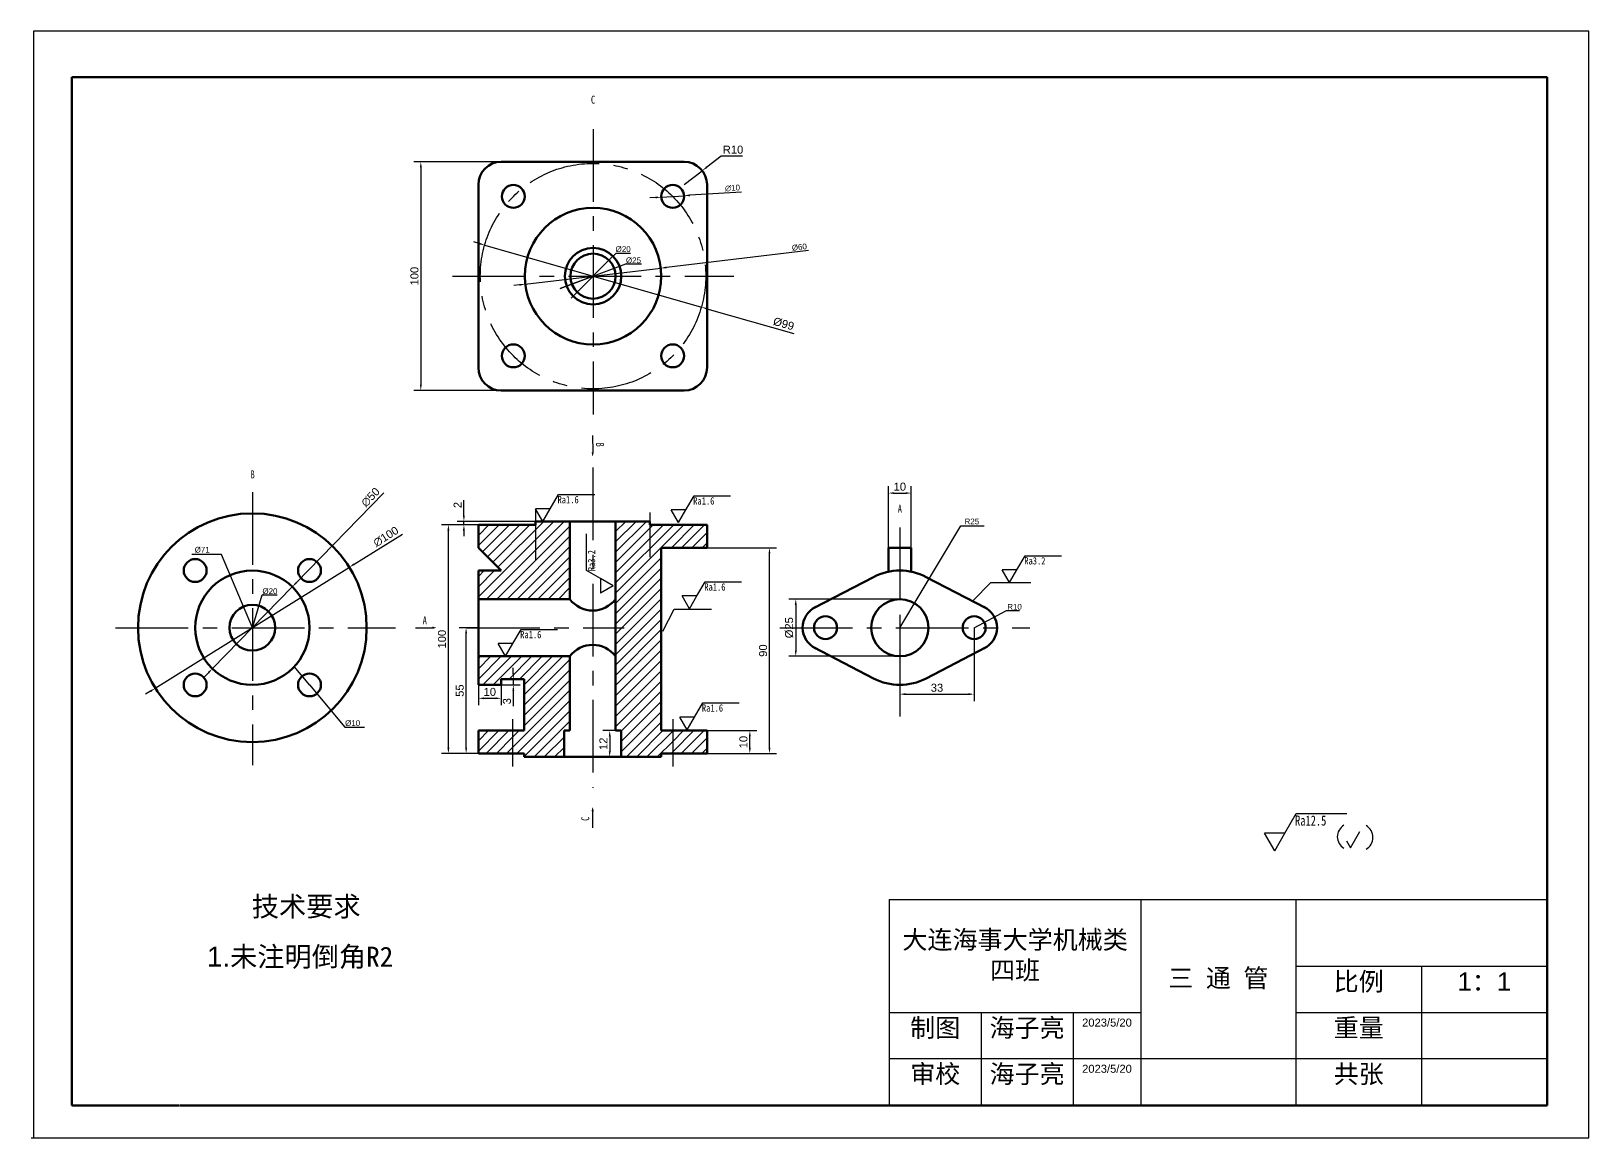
# Model space of a CAD drawing. Header units: millimetres. Extents: x 855 to 2457, y 1052 to 1536.
# Drawn here: x 855 to 1536, y 1052 to 1536 of the extents above; entities that cross this region are included whole.
import ezdxf
from ezdxf.enums import TextEntityAlignment as Align

# ---------------------------------------------------------------- set-up
doc = ezdxf.new("R2010")
doc.units = ezdxf.units.MM
doc.linetypes.add('CENTER', pattern=[50.8, 31.75, -6.35, 6.35, -6.35])
for name, color, linetype, lineweight in [('1', 7, 'Continuous', 30), ('中心线', 1, 'CENTER', 30), ('粗实线', 7, 'Continuous', 70), ('细实线', 3, 'Continuous', 30)]:
    doc.layers.add(name, color=color, linetype=linetype, lineweight=lineweight)
doc.styles.add('Annotative', font='arial.ttf')
doc.styles.get("Standard").update_dxf_attribs({"font": 'arial.ttf'})
doc.styles.add('长仿宋体', font='', dxfattribs={"height": 3.5})
doc.styles.get('长仿宋体').set_extended_font_data('HYSWLongFangSong')
doc.dimstyles.new('ISO-25', dxfattribs={"dimtxt": 2.5, "dimasz": 2.5, "dimexe": 1.25, "dimexo": 0.625, "dimtad": 1, "dimtxsty": 'Standard', "dimcen": 2.5, "dimadec": 0, "dimazin": 0, "dimtfac": 1, "dimtmove": 0, "dimatfit": 3, "dimfxl": 1, "dimarcsym": 0})
doc.dimstyles.new('小尺寸', dxfattribs={"dimtxt": 3.5, "dimasz": 2.5, "dimexe": 3, "dimexo": 0, "dimgap": 1, "dimtad": 2, "dimtih": 1, "dimtoh": 1, "dimdec": 0, "dimdsep": 46, "dimtxsty": 'Standard', "dimcen": 2.5, "dimadec": 0, "dimazin": 0, "dimtfac": 1, "dimtdec": 0, "dimtmove": 1, "dimatfit": 0, "dimfxl": 1, "dimarcsym": 0})
doc.dimstyles.new('线性', dxfattribs={"dimtxt": 3.5, "dimasz": 2.5, "dimexe": 3, "dimexo": 0, "dimgap": 1, "dimtad": 1, "dimdec": 0, "dimdsep": 46, "dimtxsty": 'Standard', "dimcen": 2.5, "dimadec": 0, "dimazin": 0, "dimtfac": 1, "dimtdec": 0, "dimtmove": 0, "dimatfit": 0, "dimfxl": 1, "dimarcsym": 0})
doc.dimstyles.new('线性直径', dxfattribs={"dimtxt": 3.5, "dimasz": 2.5, "dimexe": 3, "dimexo": 0, "dimgap": 1, "dimtad": 1, "dimdec": 0, "dimdsep": 46, "dimtxsty": 'Standard', "dimcen": 2.5, "dimadec": 0, "dimazin": 0, "dimtfac": 1, "dimtdec": 0, "dimtmove": 0, "dimatfit": 0, "dimfxl": 1, "dimarcsym": 0})
pattern_1 = [(45, (383.8038, 998.7552), (-2.245064, 2.245064), [])]

# ---------------------------------------------------------------- blocks, each defined once
blk = doc.blocks.new('*U2')
at = {"layer": '细实线'}
blk.add_line((-0.06, 9.15), (-0.01, 1.88), dxfattribs=at)
for points in [[(-2.92, 0, 0, 1, 0), (-2.92, 0, 1, 1, 0)], [(-0.01, 1.88, 1, 0, 0), (0, 0, 0, 0, 0)]]:
    blk.add_lwpolyline(points, format="xyseb", dxfattribs=at)
at = {"layer": '细实线', "style": '长仿宋体'}
blk.add_attdef('A', (1.48, 6.05), '', height=3.5, rotation=270.3588, dxfattribs=at)
blk = doc.blocks.new('*U3')
at = {"layer": '细实线'}
blk.add_line((0.06, -9.15), (0.01, -1.88), dxfattribs=at)
for points in [[(-2.92, 0, 0, 1, 0), (-2.92, 0, 1, 1, 0)], [(0.01, -1.88, 1, 0, 0), (0, 0, 0, 0, 0)]]:
    blk.add_lwpolyline(points, format="xyseb", dxfattribs=at)
at = {"layer": '细实线', "style": '长仿宋体'}
blk.add_attdef('A', (-1.48, -6.05), '', height=3.5, rotation=90.3588, dxfattribs=at)
blk = doc.blocks.new('*U39')
at = {"layer": '粗实线'}
blk.add_circle((0, 0), 5, dxfattribs=at)
blk = doc.blocks.new('*U41')
at = {"layer": '粗实线', "color": 0, "linetype": 'ByBlock', "lineweight": -2, "transparency": 16777216}
for p, rotation in [((681.89, 134.05), 89.99999999999999), ((681.89, 64.34), 180), ((751.59, 64.34), 270)]:
    blk.add_blockref('*U39', p, dxfattribs=dict(at, rotation=rotation))
blk.add_blockref('*U39', (751.59, 134.05), dxfattribs=at)
blk = doc.blocks.new('*U42')
at = {"layer": '粗实线'}
blk.add_circle((0, 0), 5, dxfattribs=at)
blk = doc.blocks.new('*U43')
at = {"layer": '粗实线', "color": 0, "linetype": 'ByBlock', "lineweight": -2, "transparency": 16777216}
for p, rotation in [((691.59, 460.68), 270.0000000000001), ((741.59, 460.68), 180), ((741.59, 410.68), 90.00000000000006)]:
    blk.add_blockref('*U42', p, dxfattribs=dict(at, rotation=rotation))
blk.add_blockref('*U42', (691.59, 410.68), dxfattribs=at)
blk = doc.blocks.new('*T44')
at = {"layer": '粗实线', "color": 0, "linetype": 'ByBlock', "lineweight": -2, "transparency": 16777216}
for p, q in [((0, 0), (287.69, 0)), ((0, 0), (0, -90.08)), ((110.02, 0), (110.02, -90.08)), ((177.82, 0), (177.82, -90.08)), ((287.69, 0), (287.69, -90.08)), ((177.82, -29.16), (287.69, -29.16)), ((232.75, -29.16), (232.75, -90.08)), ((0, -49.35), (110.02, -49.35)), ((40.19, -49.35), (40.19, -90.08)), ((80.38, -49.35), (80.38, -90.08)), ((177.82, -49.35), (287.69, -49.35)), ((0, -69.54), (287.69, -69.54)), ((0, -90.08), (287.69, -90.08))]:
    blk.add_line(p, q, dxfattribs=at)
at = {"layer": '粗实线', "color": 0, "transparency": 16777216, "insert": (55.01, -24.67), "char_height": 8.0309, "width": 104.6636, "attachment_point": 5, "style": 'Annotative'}
blk.add_mtext('{\\fSimSun|b0|i0|c134|p2;大连海事大学机械类四班}', dxfattribs=at)
at = {"layer": '粗实线', "color": 0, "transparency": 16777216}
for s, insert, char_height, width, attachment_point in [('{\\fSimSun|b0|i0|c134|p2;三 通 管}', (143.92, -34.77), 8.0309, 62.4505, 5), ('比例', (205.29, -31.83), 8.031, 49.5779, 2), ('1：1', (260.22, -31.83), 8.031, 49.5779, 2), ('制图', (20.09, -52.03), 8.031, 34.8354, 2), ('{\\fSimSun|b0|i0|c134|p2;海子亮}', (60.28, -52.03), 8.0309, 34.8354, 2), ('2023/5/20', (95.2, -52.03), 3.5, 24.2851, 2), ('重量', (205.29, -52.03), 8.031, 49.5779, 2), ('{\\fSimSun|b0|i0|c134|p2;审校}', (20.09, -72.22), 8.0309, 34.8354, 2), ('{\\fSimSun|b0|i0|c134|p2;海子亮}', (60.28, -72.22), 8.0309, 34.8354, 2), ('2023/5/20', (95.2, -72.22), 3.5, 24.2851, 2), ('共张', (205.29, -72.22), 8.031, 49.5779, 2)]:
    blk.add_mtext(s, dxfattribs=dict(at, insert=insert, char_height=char_height, width=width, attachment_point=attachment_point))
blk = doc.blocks.new('*D45')
at = {"layer": 'Defpoints', "color": 0, "transparency": 16777216}
for p in [(1130.41, 1462.99), (1140.39, 1463.63)]:
    blk.add_point(p, dxfattribs=at)
at = {"layer": '细实线', "color": 0, "lineweight": -2, "transparency": 16777216}
for p, q in [((1165.43, 1465.24), (1142.88, 1463.79)), ((1127.91, 1462.83), (1125.42, 1462.67)), ((1130.41, 1462.99), (1140.39, 1463.63))]:
    blk.add_line(p, q, dxfattribs=at)
at = {"layer": '细实线', "color": 0, "transparency": 16777216}
for points in [[(1127.89, 1463.24), (1127.94, 1462.41), (1130.41, 1462.99)], [(1142.86, 1464.21), (1142.91, 1463.37), (1140.39, 1463.63)]]:
    blk.add_solid(points, dxfattribs=at)
at = {"layer": '细实线', "color": 0, "transparency": 16777216, "insert": (1161.54, 1466.96), "char_height": 2.5, "attachment_point": 5, "rotation": 3.67693}
blk.add_mtext('∅10', dxfattribs=at)
blk = doc.blocks.new('*D46')
at = {"layer": 'Defpoints', "color": 0, "transparency": 16777216}
for p in [(1130.19, 1431.97), (1070.9, 1424.95)]:
    blk.add_point(p, dxfattribs=at)
at = {"layer": '细实线', "color": 0, "lineweight": -2, "transparency": 16777216}
for p, q in [((1194.76, 1439.61), (1132.67, 1432.26)), ((1070.9, 1424.95), (1130.19, 1431.97)), ((1068.42, 1424.65), (1065.93, 1424.36))]:
    blk.add_line(p, q, dxfattribs=at)
at = {"layer": '细实线', "color": 0, "transparency": 16777216}
for points in [[(1132.63, 1432.67), (1132.72, 1431.85), (1130.19, 1431.97)], [(1068.37, 1425.07), (1068.47, 1424.24), (1070.9, 1424.95)]]:
    blk.add_solid(points, dxfattribs=at)
at = {"layer": '细实线', "color": 0, "transparency": 16777216, "insert": (1190.78, 1441.12), "char_height": 2.5, "width": 10.6736, "attachment_point": 5, "rotation": 6.75191}
blk.add_mtext('%%C60', dxfattribs=at)
blk = doc.blocks.new('*D47')
at = {"layer": 'Defpoints', "color": 0, "transparency": 16777216}
for p in [(1053.16, 1442.01), (1147.93, 1414.9)]:
    blk.add_point(p, dxfattribs=at)
at = {"layer": '细实线', "color": 0, "lineweight": -2, "transparency": 16777216}
for p, q in [((1050.75, 1442.7), (1048.35, 1443.39)), ((1053.16, 1442.01), (1147.93, 1414.9)), ((1150.34, 1414.21), (1188.34, 1403.34))]:
    blk.add_line(p, q, dxfattribs=at)
at = {"layer": '细实线', "color": 0, "transparency": 16777216}
for points in [[(1050.87, 1443.1), (1050.64, 1442.3), (1053.16, 1442.01)], [(1150.45, 1414.61), (1150.22, 1413.81), (1147.93, 1414.9)]]:
    blk.add_solid(points, dxfattribs=at)
at = {"layer": '细实线', "color": 0, "transparency": 16777216, "insert": (1183.92, 1407.61), "char_height": 3.5, "attachment_point": 5, "rotation": 344.03758}
blk.add_mtext('%%c99', dxfattribs=at)
blk = doc.blocks.new('*D48')
at = {"layer": 'Defpoints', "color": 0, "transparency": 16777216}
for p in [(1148.32, 1474.56), (1140.4, 1468.46)]:
    blk.add_point(p, dxfattribs=at)
at = {"layer": '细实线', "color": 0, "lineweight": -2, "transparency": 16777216}
for p, q in [((1156.6, 1480.95), (1150.3, 1476.09)), ((1165.95, 1480.95), (1156.6, 1480.95)), ((1140.4, 1468.46), (1148.32, 1474.56))]:
    blk.add_line(p, q, dxfattribs=at)
at = {"layer": '细实线', "color": 0, "transparency": 16777216}
blk.add_solid([(1150.04, 1476.42), (1150.55, 1475.76), (1148.32, 1474.56)], dxfattribs=at)
at = {"layer": '细实线', "color": 0, "transparency": 16777216, "insert": (1161.77, 1483.74), "char_height": 3.5, "attachment_point": 5}
blk.add_mtext('R10', dxfattribs=at)
blk = doc.blocks.new('*D49')
at = {"layer": 'Defpoints', "color": 0, "transparency": 16777216}
for p in [(1150.4, 1229.73), (1169.12, 1229.73), (1150.4, 1219.73)]:
    blk.add_point(p, dxfattribs=at)
at = {"layer": '细实线', "color": 0, "lineweight": -2, "transparency": 16777216}
for p, q in [((1150.4, 1229.73), (1172.12, 1229.73)), ((1169.12, 1222.23), (1169.12, 1227.23)), ((1150.4, 1219.73), (1172.12, 1219.73))]:
    blk.add_line(p, q, dxfattribs=at)
at = {"layer": '细实线', "color": 0, "transparency": 16777216}
for points in [[(1168.7, 1227.23), (1169.54, 1227.23), (1169.12, 1229.73)], [(1168.7, 1222.23), (1169.54, 1222.23), (1169.12, 1219.73)]]:
    blk.add_solid(points, dxfattribs=at)
at = {"layer": '细实线', "color": 0, "transparency": 16777216, "insert": (1166.33, 1224.73), "char_height": 3.5, "attachment_point": 5, "rotation": 90}
blk.add_mtext('10', dxfattribs=at)
blk = doc.blocks.new('*D50')
at = {"layer": 'Defpoints', "color": 0, "transparency": 16777216}
for p in [(1150.4, 1309.73), (1177.72, 1309.73), (1150.4, 1219.73)]:
    blk.add_point(p, dxfattribs=at)
at = {"layer": '细实线', "color": 0, "lineweight": -2, "transparency": 16777216}
for p, q in [((1150.4, 1309.73), (1180.72, 1309.73)), ((1177.72, 1222.23), (1177.72, 1307.23)), ((1150.4, 1219.73), (1180.72, 1219.73))]:
    blk.add_line(p, q, dxfattribs=at)
at = {"layer": '细实线', "color": 0, "transparency": 16777216}
for points in [[(1177.3, 1307.23), (1178.13, 1307.23), (1177.72, 1309.73)], [(1177.3, 1222.23), (1178.13, 1222.23), (1177.72, 1219.73)]]:
    blk.add_solid(points, dxfattribs=at)
at = {"layer": '细实线', "color": 0, "transparency": 16777216, "insert": (1174.93, 1264.73), "char_height": 3.5, "attachment_point": 5, "rotation": 90}
blk.add_mtext('90', dxfattribs=at)
blk = doc.blocks.new('*D51')
at = {"layer": 'Defpoints', "color": 0, "transparency": 16777216}
for p in [(1037.29, 1319.73), (1050.4, 1319.73), (1050.4, 1219.73)]:
    blk.add_point(p, dxfattribs=at)
at = {"layer": '细实线', "color": 0, "lineweight": -2, "transparency": 16777216}
for p, q in [((1050.4, 1319.73), (1034.29, 1319.73)), ((1037.29, 1222.23), (1037.29, 1317.23)), ((1050.4, 1219.73), (1034.29, 1219.73))]:
    blk.add_line(p, q, dxfattribs=at)
at = {"layer": '细实线', "color": 0, "transparency": 16777216}
for points in [[(1036.87, 1317.23), (1037.71, 1317.23), (1037.29, 1319.73)], [(1036.87, 1222.23), (1037.71, 1222.23), (1037.29, 1219.73)]]:
    blk.add_solid(points, dxfattribs=at)
at = {"layer": '细实线', "color": 0, "transparency": 16777216, "insert": (1034.5, 1269.73), "char_height": 3.5, "attachment_point": 5, "rotation": 90}
blk.add_mtext('100', dxfattribs=at)
blk = doc.blocks.new('*D52')
at = {"layer": 'Defpoints', "color": 0, "transparency": 16777216}
for p in [(1239.73, 1333.6), (1229.73, 1309.73), (1239.73, 1309.73)]:
    blk.add_point(p, dxfattribs=at)
at = {"layer": '细实线', "color": 0, "lineweight": -2, "transparency": 16777216}
for p, q in [((1229.73, 1309.73), (1229.73, 1336.6)), ((1239.73, 1309.73), (1239.73, 1336.6)), ((1232.23, 1333.6), (1237.23, 1333.6))]:
    blk.add_line(p, q, dxfattribs=at)
at = {"layer": '细实线', "color": 0, "transparency": 16777216}
for points in [[(1232.23, 1334.01), (1232.23, 1333.18), (1229.73, 1333.6)], [(1237.23, 1334.01), (1237.23, 1333.18), (1239.73, 1333.6)]]:
    blk.add_solid(points, dxfattribs=at)
at = {"layer": '细实线', "color": 0, "transparency": 16777216, "insert": (1234.73, 1336.38), "char_height": 3.5, "attachment_point": 5}
blk.add_mtext('10', dxfattribs=at)
blk = doc.blocks.new('*D53')
at = {"layer": 'Defpoints', "color": 0, "transparency": 16777216}
for p in [(993.97, 1301.19), (909.11, 1248.28)]:
    blk.add_point(p, dxfattribs=at)
at = {"layer": '细实线', "color": 0, "lineweight": -2, "transparency": 16777216}
for p, q in [((996.09, 1302.51), (1017.24, 1315.7)), ((909.11, 1248.28), (993.97, 1301.19)), ((906.99, 1246.95), (904.87, 1245.63))]:
    blk.add_line(p, q, dxfattribs=at)
at = {"layer": '细实线', "color": 0, "transparency": 16777216}
for points in [[(995.87, 1302.87), (996.31, 1302.16), (993.97, 1301.19)], [(906.77, 1247.31), (907.21, 1246.6), (909.11, 1248.28)]]:
    blk.add_solid(points, dxfattribs=at)
at = {"layer": '细实线', "color": 0, "transparency": 16777216, "insert": (1009.97, 1314.57), "char_height": 3.5, "attachment_point": 5, "rotation": 31.94651}
blk.add_mtext('∅100', dxfattribs=at)
blk = doc.blocks.new('*D54')
at = {"layer": 'Defpoints', "color": 0, "transparency": 16777216}
for p in [(969.01, 1292.62), (934.08, 1256.85)]:
    blk.add_point(p, dxfattribs=at)
at = {"layer": '细实线', "color": 0, "lineweight": -2, "transparency": 16777216}
for p, q in [((970.75, 1294.41), (1009.07, 1333.65)), ((934.08, 1256.85), (969.01, 1292.62)), ((932.33, 1255.06), (930.58, 1253.27))]:
    blk.add_line(p, q, dxfattribs=at)
at = {"layer": '细实线', "color": 0, "transparency": 16777216}
for points in [[(970.46, 1294.7), (971.05, 1294.12), (969.01, 1292.62)], [(932.03, 1255.35), (932.63, 1254.77), (934.08, 1256.85)]]:
    blk.add_solid(points, dxfattribs=at)
at = {"layer": '细实线', "color": 0, "transparency": 16777216, "insert": (1003.23, 1331.79), "char_height": 3.5, "attachment_point": 5, "rotation": 45.68287}
blk.add_mtext('∅50', dxfattribs=at)
blk = doc.blocks.new('*D55')
at = {"layer": 'Defpoints', "color": 0, "transparency": 16777216}
for p in [(1060.4, 1478.46), (1025.23, 1378.46), (1060.4, 1378.46)]:
    blk.add_point(p, dxfattribs=at)
at = {"layer": '细实线', "color": 0, "lineweight": -2, "transparency": 16777216}
for p, q in [((1060.4, 1478.46), (1022.23, 1478.46)), ((1025.23, 1475.96), (1025.23, 1380.96)), ((1060.4, 1378.46), (1022.23, 1378.46))]:
    blk.add_line(p, q, dxfattribs=at)
at = {"layer": '细实线', "color": 0, "transparency": 16777216}
for points in [[(1024.82, 1475.96), (1025.65, 1475.96), (1025.23, 1478.46)], [(1024.82, 1380.96), (1025.65, 1380.96), (1025.23, 1378.46)]]:
    blk.add_solid(points, dxfattribs=at)
at = {"layer": '细实线', "color": 0, "transparency": 16777216, "insert": (1022.45, 1428.46), "char_height": 3.5, "attachment_point": 5, "rotation": 90}
blk.add_mtext('100', dxfattribs=at)
blk = doc.blocks.new('*D56')
at = {"layer": 'Defpoints', "color": 0, "transparency": 16777216}
for p in [(1050.4, 1249.73), (1060.4, 1249.73), (1060.4, 1243.87)]:
    blk.add_point(p, dxfattribs=at)
at = {"layer": '细实线', "color": 0, "lineweight": -2, "transparency": 16777216}
for p, q in [((1050.4, 1249.73), (1050.4, 1240.87)), ((1060.4, 1249.73), (1060.4, 1240.87)), ((1052.9, 1243.87), (1057.9, 1243.87))]:
    blk.add_line(p, q, dxfattribs=at)
at = {"layer": '细实线', "color": 0, "transparency": 16777216}
for points in [[(1052.9, 1244.28), (1052.9, 1243.45), (1050.4, 1243.87)], [(1057.9, 1244.28), (1057.9, 1243.45), (1060.4, 1243.87)]]:
    blk.add_solid(points, dxfattribs=at)
at = {"layer": '细实线', "color": 0, "transparency": 16777216, "insert": (1055.4, 1246.66), "char_height": 3.5, "attachment_point": 5}
blk.add_mtext('10', dxfattribs=at)
blk = doc.blocks.new('*D57')
at = {"layer": 'Defpoints', "color": 0, "transparency": 16777216}
for p in [(1110.4, 1229.73), (1107.84, 1218.23), (1107.84, 1218.23)]:
    blk.add_point(p, dxfattribs=at)
at = {"layer": '细实线', "color": 0, "lineweight": -2, "transparency": 16777216}
for p, q in [((1110.4, 1229.73), (1104.84, 1229.73)), ((1107.84, 1227.23), (1107.84, 1220.73)), ((1107.84, 1218.23), (1110.84, 1218.23))]:
    blk.add_line(p, q, dxfattribs=at)
at = {"layer": '细实线', "color": 0, "transparency": 16777216}
for points in [[(1107.42, 1227.23), (1108.25, 1227.23), (1107.84, 1229.73)], [(1107.42, 1220.73), (1108.25, 1220.73), (1107.84, 1218.23)]]:
    blk.add_solid(points, dxfattribs=at)
at = {"layer": '细实线', "color": 0, "transparency": 16777216, "insert": (1105.08, 1223.98), "char_height": 3.5, "attachment_point": 5, "rotation": 90}
blk.add_mtext('12', dxfattribs=at)
blk = doc.blocks.new('*D58')
at = {"layer": 'Defpoints', "color": 0, "transparency": 16777216}
for p in [(1044.07, 1321.23), (1075.4, 1321.23), (1075.4, 1319.73)]:
    blk.add_point(p, dxfattribs=at)
at = {"layer": '细实线', "color": 0, "lineweight": -2, "transparency": 16777216}
for p, q in [((1044.07, 1323.73), (1044.07, 1330.55)), ((1075.4, 1321.23), (1041.07, 1321.23)), ((1075.4, 1319.73), (1041.07, 1319.73)), ((1044.07, 1319.73), (1044.07, 1321.23)), ((1044.07, 1317.23), (1044.07, 1314.73))]:
    blk.add_line(p, q, dxfattribs=at)
at = {"layer": '细实线', "color": 0, "transparency": 16777216}
for points in [[(1043.65, 1323.73), (1044.48, 1323.73), (1044.07, 1321.23)], [(1043.65, 1317.23), (1044.48, 1317.23), (1044.07, 1319.73)]]:
    blk.add_solid(points, dxfattribs=at)
at = {"layer": '细实线', "color": 0, "transparency": 16777216, "insert": (1041.31, 1328.39), "char_height": 3.5, "attachment_point": 5, "rotation": 90}
blk.add_mtext('2', dxfattribs=at)
blk = doc.blocks.new('*D59')
at = {"layer": 'Defpoints', "color": 0, "transparency": 16777216}
for p in [(1045.04, 1274.73), (1050.4, 1274.73), (1050.4, 1219.73)]:
    blk.add_point(p, dxfattribs=at)
at = {"layer": '细实线', "color": 0, "lineweight": -2, "transparency": 16777216}
for p, q in [((1050.4, 1274.73), (1042.04, 1274.73)), ((1045.04, 1222.23), (1045.04, 1272.23)), ((1050.4, 1219.73), (1042.04, 1219.73))]:
    blk.add_line(p, q, dxfattribs=at)
at = {"layer": '细实线', "color": 0, "transparency": 16777216}
for points in [[(1044.63, 1272.23), (1045.46, 1272.23), (1045.04, 1274.73)], [(1044.63, 1222.23), (1045.46, 1222.23), (1045.04, 1219.73)]]:
    blk.add_solid(points, dxfattribs=at)
at = {"layer": '细实线', "color": 0, "transparency": 16777216, "insert": (1042.26, 1247.23), "char_height": 3.5, "attachment_point": 5, "rotation": 90}
blk.add_mtext('55', dxfattribs=at)
blk = doc.blocks.new('*D60')
at = {"layer": 'Defpoints', "color": 0, "transparency": 16777216}
for p in [(1060.4, 1252.23), (1060.4, 1249.73), (1065.69, 1249.73)]:
    blk.add_point(p, dxfattribs=at)
at = {"layer": '细实线', "color": 0, "lineweight": -2, "transparency": 16777216}
for p, q in [((1065.69, 1254.73), (1065.69, 1257.23)), ((1060.4, 1252.23), (1068.69, 1252.23)), ((1060.4, 1249.73), (1068.69, 1249.73)), ((1065.69, 1252.23), (1065.69, 1249.73)), ((1065.69, 1247.23), (1065.69, 1240.44))]:
    blk.add_line(p, q, dxfattribs=at)
at = {"layer": '细实线', "color": 0, "transparency": 16777216}
for points in [[(1065.27, 1254.73), (1066.11, 1254.73), (1065.69, 1252.23)], [(1065.27, 1247.23), (1066.11, 1247.23), (1065.69, 1249.73)]]:
    blk.add_solid(points, dxfattribs=at)
at = {"layer": '细实线', "color": 0, "transparency": 16777216, "insert": (1062.9, 1242.59), "char_height": 3.5, "attachment_point": 5, "rotation": 90}
blk.add_mtext('3', dxfattribs=at)
blk = doc.blocks.new('*D61')
at = {"layer": 'Defpoints', "color": 0, "transparency": 16777216}
for p in [(1234.73, 1287.23), (1189.22, 1262.23), (1234.73, 1262.23)]:
    blk.add_point(p, dxfattribs=at)
at = {"layer": '细实线', "color": 0, "lineweight": -2, "transparency": 16777216}
for p, q in [((1234.73, 1287.23), (1186.22, 1287.23)), ((1189.22, 1284.73), (1189.22, 1264.73)), ((1234.73, 1262.23), (1186.22, 1262.23))]:
    blk.add_line(p, q, dxfattribs=at)
at = {"layer": '细实线', "color": 0, "transparency": 16777216}
for points in [[(1188.8, 1284.73), (1189.64, 1284.73), (1189.22, 1287.23)], [(1188.8, 1264.73), (1189.64, 1264.73), (1189.22, 1262.23)]]:
    blk.add_solid(points, dxfattribs=at)
at = {"layer": '细实线', "color": 0, "transparency": 16777216, "insert": (1186.34, 1274.73), "char_height": 3.5, "attachment_point": 5, "rotation": 90}
blk.add_mtext('%%C25', dxfattribs=at)
blk = doc.blocks.new('*D62')
at = {"layer": 'Defpoints', "color": 0, "transparency": 16777216}
for p in [(1234.73, 1274.73), (1267.23, 1274.73), (1267.23, 1245.68)]:
    blk.add_point(p, dxfattribs=at)
at = {"layer": '细实线', "color": 0, "lineweight": -2, "transparency": 16777216}
for p, q in [((1234.73, 1274.73), (1234.73, 1242.68)), ((1267.23, 1274.73), (1267.23, 1242.68)), ((1237.23, 1245.68), (1264.73, 1245.68))]:
    blk.add_line(p, q, dxfattribs=at)
at = {"layer": '细实线', "color": 0, "transparency": 16777216}
for points in [[(1237.23, 1246.1), (1237.23, 1245.26), (1234.73, 1245.68)], [(1264.73, 1246.1), (1264.73, 1245.26), (1267.23, 1245.68)]]:
    blk.add_solid(points, dxfattribs=at)
at = {"layer": '细实线', "color": 0, "transparency": 16777216, "insert": (1250.98, 1248.47), "char_height": 3.5, "attachment_point": 5}
blk.add_mtext('33', dxfattribs=at)

msp = doc.modelspace()

# ---------------------------------------------------------------- hatches: boundary and pattern name
at = {"layer": '细实线'}
h = msp.add_hatch(dxfattribs=at)
h.set_pattern_fill('ANSI31', color=256)
h.set_pattern_definition(pattern_1)
h.paths.add_polyline_path([(1075.399, 1321.233), (1075.399, 1319.733), (1070.399, 1319.733), (1050.399, 1319.733), (1050.399, 1309.733), (1060.399, 1299.733), (1050.399, 1299.733), (1050.399, 1287.233), (1090.399, 1287.233), (1090.399, 1309.733), (1090.399, 1321.233)])
h = msp.add_hatch(dxfattribs=at)
h.set_pattern_fill('ANSI31', color=256)
h.set_pattern_definition(pattern_1)
h.paths.add_polyline_path([(1070.399, 1229.733), (1065.399, 1229.733), (1065.399, 1219.733), (1070.399, 1219.733), (1070.399, 1218.233), (1087.899, 1218.233), (1087.899, 1229.733), (1090.399, 1229.733), (1090.399, 1262.233), (1050.399, 1262.233), (1050.399, 1249.733), (1060.399, 1249.733), (1060.399, 1252.233), (1070.399, 1252.233)])
h.paths.add_polyline_path([(1130.399, 1309.733), (1150.399, 1309.733), (1150.399, 1319.733), (1125.399, 1319.733), (1125.399, 1321.233), (1110.399, 1321.233), (1110.399, 1309.733), (1110.399, 1287.233), (1110.399, 1262.233), (1110.399, 1229.733), (1112.899, 1229.733), (1112.899, 1218.233), (1130.399, 1218.233), (1130.399, 1219.733), (1135.399, 1219.733), (1135.399, 1229.733), (1130.399, 1229.733)])
h = msp.add_hatch(dxfattribs=at)
h.set_pattern_fill('ANSI31', color=256)
h.set_pattern_definition(pattern_1)
h.paths.add_polyline_path([(1065.399, 1229.733), (1050.399, 1229.733), (1050.399, 1219.733), (1065.399, 1219.733)], flags=17)
h.paths.add_polyline_path([(1150.399, 1229.733), (1135.399, 1229.733), (1135.399, 1219.733), (1150.399, 1219.733)], flags=17)

# ---------------------------------------------------------------- linework, layer by layer
at = {"layer": '1', "color": 3}
for p, q in [((1431.874, 1178.502), (1435.957, 1185.574)), ((1430.137, 1181.511), (1431.874, 1178.502))]:
    msp.add_line(p, q, dxfattribs=at)
at = {"layer": '1'}
for centre, radius, start, end in [((1431.862, 1183.351), 5.798, 120.211878, 240.211878), ((1435.629, 1183.031), 5.99, 299.89414, 59.89414)]:
    msp.add_arc(centre, radius, start, end, dxfattribs=at)
at = {"layer": '中心线'}
for p, q in [((1100.546, 1492.729), (1100.546, 1367.944)), ((1039.032, 1428.456), (1162.06, 1428.456)), ((1100.399, 1344.733), (1100.399, 1204.733)), ((951.542, 1334.032), (951.542, 1214.702)), ((1075.399, 1326.406), (1075.399, 1304.177)), ((1125.399, 1325.183), (1125.399, 1305.585)), ((1234.733, 1318.481), (1234.733, 1230.985)), ((891.745, 1274.733), (1014.092, 1274.733)), ((1045.465, 1274.733), (1114.166, 1274.733)), ((1182.233, 1274.733), (1291.593, 1274.733)), ((1065.399, 1234.683), (1065.399, 1214.092)), ((1135.399, 1234.683), (1135.399, 1214.092))]:
    msp.add_line(p, q, dxfattribs=at)
msp.add_circle((1100.546, 1428.456), 49.289, dxfattribs=at)
at = {"layer": '粗实线'}
for p, q in [((1517.818, 1515.445), (872.663, 1515.445)), ((872.663, 1515.445), (872.663, 1065.786)), ((1517.818, 1065.786), (1517.818, 1515.445)), ((1060.399, 1478.456), (1140.399, 1478.456)), ((1050.399, 1388.456), (1050.399, 1468.456)), ((1150.399, 1468.456), (1150.399, 1388.456)), ((1140.399, 1378.456), (1060.399, 1378.456)), ((1075.399, 1319.733), (1050.399, 1319.733)), ((1050.399, 1319.733), (1050.399, 1309.733)), ((1075.399, 1319.733), (1070.399, 1319.733)), ((1075.399, 1321.233), (1125.399, 1321.233)), ((1075.399, 1321.233), (1075.399, 1319.733)), ((1090.399, 1309.733), (1090.399, 1321.233)), ((1110.399, 1309.733), (1110.399, 1321.233)), ((1125.399, 1321.233), (1125.399, 1319.733)), ((1125.399, 1319.733), (1150.399, 1319.733)), ((1150.399, 1319.733), (1150.399, 1309.733)), ((1050.399, 1309.733), (1060.399, 1299.733)), ((1090.399, 1309.733), (1090.399, 1287.233)), ((1110.399, 1309.733), (1110.399, 1287.233)), ((1150.399, 1309.733), (1130.399, 1309.733)), ((1130.399, 1309.733), (1130.399, 1229.733)), ((1234.733, 1309.733), (1229.733, 1309.733)), ((1229.733, 1309.733), (1229.733, 1299.228)), ((1234.733, 1309.733), (1239.733, 1309.733)), ((1239.733, 1309.733), (1239.733, 1299.228)), ((1050.399, 1249.733), (1050.399, 1299.733)), ((1050.399, 1299.733), (1060.399, 1299.733)), ((1197.233, 1283.394), (1223.187, 1296.907)), ((1272.233, 1283.394), (1246.278, 1296.907)), ((1050.399, 1287.233), (1090.399, 1287.233)), ((1110.399, 1287.233), (1110.399, 1262.233)), ((1050.399, 1262.233), (1090.399, 1262.233)), ((1090.399, 1262.233), (1090.399, 1229.733)), ((1110.399, 1262.233), (1110.399, 1229.733)), ((1197.233, 1266.073), (1223.187, 1252.559)), ((1272.233, 1266.073), (1246.278, 1252.559)), ((1060.399, 1249.733), (1050.399, 1249.733)), ((1060.399, 1252.233), (1060.399, 1249.733)), ((1060.399, 1249.733), (1060.399, 1252.233)), ((1060.399, 1252.233), (1070.399, 1252.233)), ((1070.399, 1252.233), (1070.399, 1229.733)), ((1070.399, 1229.733), (1050.399, 1229.733)), ((1050.399, 1229.733), (1050.399, 1219.733)), ((1087.899, 1218.233), (1087.899, 1229.733)), ((1087.899, 1229.733), (1090.399, 1229.733)), ((1112.899, 1229.733), (1110.399, 1229.733)), ((1112.899, 1218.233), (1112.899, 1229.733)), ((1130.399, 1229.733), (1150.399, 1229.733)), ((1150.399, 1229.733), (1150.399, 1219.733)), ((1050.399, 1219.733), (1070.399, 1219.733)), ((1070.399, 1219.733), (1070.399, 1218.233)), ((1150.399, 1219.733), (1130.399, 1219.733)), ((1130.399, 1218.233), (1130.399, 1219.733)), ((1070.399, 1218.233), (1130.399, 1218.233)), ((872.663, 1065.786), (919.379, 1065.786)), ((919.684, 1065.786), (1517.818, 1065.786))]:
    msp.add_line(p, q, dxfattribs=at)
for centre, radius in [((1100.546, 1428.456), 29.853), ((1100.546, 1428.456), 12.353), ((1100.546, 1428.456), 9.853), ((951.542, 1274.733), 50), ((951.542, 1274.733), 25), ((951.542, 1274.733), 10), ((1234.733, 1274.733), 12.5), ((1202.233, 1274.733), 5), ((1267.233, 1274.733), 5)]:
    msp.add_circle(centre, radius, dxfattribs=at)
for centre, radius, start, end in [((1060.399, 1468.456), 10, 90, 180), ((1140.399, 1468.456), 10, 0, 90), ((1060.399, 1388.456), 10, 180, 270), ((1140.399, 1388.456), 10, 270, 0), ((1234.733, 1274.733), 25, 62.494737, 117.505263), ((1100.399, 1294.733), 12.5, 216.869898, 323.130102), ((1202.233, 1274.733), 10, 115.010525, 244.989475), ((1267.233, 1274.733), 10, 295.010525, 64.989475), ((1100.399, 1254.733), 12.5, 36.869898, 143.130102), ((1234.733, 1274.733), 25, 242.494737, 297.505263)]:
    msp.add_arc(centre, radius, start, end, dxfattribs=at)
at = {"layer": '细实线', "color": 7, "true_color": 0xffffff}
for p, q in [((1536.074, 1535.568), (855.822, 1535.568)), ((855.822, 1535.568), (855.822, 1051.692)), ((1536.074, 1051.692), (1536.074, 1535.568)), ((854.807, 1051.692), (1536.074, 1051.692))]:
    msp.add_line(p, q, dxfattribs=at)
at = {"layer": '细实线'}
for p, q in [((1107.513, 1435.423), (1110.654, 1438.564)), ((1110.654, 1438.564), (1116.996, 1438.564)), ((1086.119, 1423.008), (1114.873, 1433.866)), ((1093.579, 1421.489), (1107.513, 1435.423)), ((1114.873, 1433.866), (1121.709, 1433.866)), ((1100.546, 1428.456), (1086.119, 1423.008)), ((1100.546, 1428.456), (1093.579, 1421.489)), ((1093.579, 1421.489), (1090.957, 1418.866)), ((1081.81, 1326.785), (1085.392, 1332.99)), ((1085.39, 1332.986), (1101.302, 1332.986)), ((1141.156, 1326.241), (1144.738, 1332.446)), ((1144.735, 1332.441), (1160.648, 1332.441)), ((1078.604, 1321.233), (1075.399, 1326.785)), ((1081.81, 1326.785), (1075.399, 1326.785)), ((1078.604, 1321.233), (1081.81, 1326.785)), ((1137.95, 1320.689), (1134.744, 1326.241)), ((1141.156, 1326.241), (1134.744, 1326.241)), ((1137.95, 1320.689), (1141.156, 1326.241)), ((1097.632, 1299.798), (1097.632, 1315.711)), ((1234.733, 1274.733), (1261.344, 1319.221)), ((1261.344, 1319.221), (1271.56, 1319.221)), ((938.09, 1306.813), (925.051, 1306.813)), ((951.542, 1274.733), (938.09, 1306.813)), ((1285.958, 1300.032), (1289.54, 1306.236)), ((1289.538, 1306.232), (1305.45, 1306.232)), ((1103.832, 1296.219), (1097.627, 1299.801)), ((1109.384, 1293.013), (1103.832, 1296.219)), ((1103.832, 1296.219), (1103.832, 1289.807)), ((1146.01, 1288.608), (1149.593, 1294.812)), ((1149.59, 1294.808), (1165.503, 1294.808)), ((1266.599, 1286.43), (1274.601, 1294.432)), ((1274.601, 1294.432), (1292.088, 1294.432)), ((1282.753, 1294.479), (1279.547, 1300.032)), ((1285.958, 1300.032), (1279.547, 1300.032)), ((1282.753, 1294.479), (1285.958, 1300.032)), ((951.542, 1274.733), (955.802, 1289.068)), ((955.802, 1289.068), (962.461, 1289.068)), ((1109.384, 1293.013), (1103.832, 1289.807)), ((1142.805, 1283.056), (1139.599, 1288.608)), ((1146.01, 1288.608), (1139.599, 1288.608)), ((1142.805, 1283.056), (1146.01, 1288.608)), ((1131.091, 1273.274), (1136.08, 1282.87)), ((1136.08, 1282.87), (1152.294, 1282.87)), ((1267.233, 1274.733), (1281.347, 1282.279)), ((1281.347, 1282.279), (1287.104, 1282.279)), ((1022.953, 1274.733), (1030.226, 1274.733)), ((1065.487, 1267.78), (1069.07, 1273.985)), ((1069.067, 1273.98), (1084.979, 1273.98)), ((1062.282, 1262.228), (1059.076, 1267.78)), ((1065.487, 1267.78), (1059.076, 1267.78)), ((1062.282, 1262.228), (1065.487, 1267.78)), ((976.626, 1249.632), (969.868, 1257.729)), ((976.542, 1249.733), (991.963, 1231.258)), ((1144.952, 1235.696), (1148.534, 1241.901)), ((1148.532, 1241.896), (1164.444, 1241.896)), ((1141.746, 1230.144), (1138.541, 1235.696)), ((1144.952, 1235.696), (1138.541, 1235.696)), ((1141.746, 1230.144), (1144.952, 1235.696)), ((991.963, 1231.258), (1000.621, 1231.258)), ((1403.144, 1184.93), (1408.126, 1193.56)), ((1408.123, 1193.554), (1430.255, 1193.554)), ((1398.685, 1177.207), (1394.227, 1184.93)), ((1403.144, 1184.93), (1394.227, 1184.93)), ((1398.685, 1177.207), (1403.144, 1184.93))]:
    msp.add_line(p, q, dxfattribs=at)
for points in [[(1029.184, 1274.733, 0, 1, 0), (1029.184, 1274.733, 1, 1, 0)], [(1030.226, 1274.733, 1, 0, 0), (1032.107, 1274.733, 0, 0, 0)]]:
    msp.add_lwpolyline(points, format="xyseb", dxfattribs=at)

# ---------------------------------------------------------------- block references
msp.add_blockref('*T44', (1230.132, 1155.864))
at = {"layer": '粗实线'}
for name, p in [('*U41', (383.804, 1329.26)), ('*U43', (234.947, 839.056))]:
    msp.add_blockref(name, p, dxfattribs=at)
at = {"layer": '细实线'}
for name, p, values in [('*U2', (1100.399, 1349.567), {'A': 'B'}), ('*U3', (1100.383, 1196.379), {'A': 'C'})]:
    msp.add_blockref(name, p, dxfattribs=at).add_auto_attribs(values)

# ---------------------------------------------------------------- texts
at = {"layer": '1', "char_height": 8.71973, "attachment_point": 1}
for s, width, insert in [('{\\fSimSun|b0|i0|c134|p2;技术要求}', 70.6684, (951.321, 1157.228)), ('1.{\\fSimSun|b0|i0|c134|p2;未注明倒角R2}', 142.23341, (931.672, 1135.275))]:
    msp.add_mtext_dynamic_manual_height_columns(s, width=width, gutter_width=24.221, heights=[0], dxfattribs=dict(at, insert=insert))
at = {"layer": '细实线', "style": '长仿宋体'}
for s, p in [('C', (1100.546, 1505.618)), ('B', (951.689, 1341.796)), ('A', (1234.733, 1326.795))]:
    msp.add_text(s, height=3.5, dxfattribs=at).set_placement(p, align=Align.MIDDLE)
at = {"layer": '细实线', "char_height": 2.5, "attachment_point": 1}
for s, width, insert in [('%%C20', 5.02875, (1110.417, 1441.547)), ('%%C25', 8.6837, (1114.946, 1436.641)), ('R25', 9.6845, (1263.02, 1322.449)), ('%%C71', 13.51779, (926.325, 1310.09)), ('%%C20', 5.35981, (955.948, 1291.946)), ('R10', 6.50876, (1281.685, 1285.143)), ('%%C10', 10.42434, (992.103, 1234.295))]:
    msp.add_mtext_dynamic_manual_height_columns(s, width=width, gutter_width=12.5, heights=[0], dxfattribs=dict(at, insert=insert))
at = {"layer": '细实线', "attachment_point": 1, "style": '长仿宋体'}
for s, width, gutter_width, insert, char_height in [('Ra1.6', 12.91852, 16.028, (1085.015, 1332.338), 3.2056), ('Ra1.6', 12.91852, 16.028, (1144.361, 1331.793), 3.2056), ('Ra3.2', 12.91852, 16.028, (1289.164, 1305.584), 3.2056), ('Ra1.6', 12.91852, 16.028, (1149.216, 1294.16), 3.2056), ('Ra1.6', 12.91852, 16.028, (1068.693, 1273.333), 3.2056), ('Ra1.6', 12.91852, 16.028, (1148.158, 1241.249), 3.2056), ('Ra12.5', 17.96823, 22.293, (1407.603, 1192.652), 4.4586)]:
    msp.add_mtext_dynamic_manual_height_columns(s, width=width, gutter_width=gutter_width, heights=[0], dxfattribs=dict(at, insert=insert, char_height=char_height))
at = {"layer": '细实线', "insert": (1098.28, 1299.424), "char_height": 3.2056, "attachment_point": 1, "rotation": 90, "style": '长仿宋体'}
msp.add_mtext_dynamic_manual_height_columns('Ra3.2', width=12.91852, gutter_width=16.028, heights=[0], dxfattribs=at)
at = {"layer": '细实线', "style": '长仿宋体'}
msp.add_attdef('A', (1026.069, 1276.25), '', height=3.5, dxfattribs=at)

# ---------------------------------------------------------------- dimensions: what is measured, and where the dimension line sits
at = {"layer": '细实线'}
dim = msp.add_radius_dim(center=(1140.399, 1468.456), mpoint=(1148.317, 1474.563), dimstyle='小尺寸', dxfattribs=at)
dim.commit()
dim.dimension.update_dxf_attribs({"geometry": '*D48', "text_midpoint": (1156.598, 1480.951), "dimtype": 164})
for base, p1, p2, angle, picture, middle in [((1025.234, 1378.456), (1060.399, 1478.456), (1060.399, 1378.456), 90, '*D55', (1022.447, 1428.456)), ((1044.065955822, 1321.233262274), (1075.398725223, 1319.733262274), (1075.398725223, 1321.233262274), 90, '*D58', (1041.308793475, 1328.392368686)), ((1037.291, 1319.733), (1050.399, 1219.733), (1050.399, 1319.733), 90, '*D51', (1034.504, 1269.733)), ((1177.716, 1309.733), (1150.399, 1219.733), (1150.399, 1309.733), 90, '*D50', (1174.929, 1264.733)), ((1045.042, 1274.733), (1050.399, 1219.733), (1050.399, 1274.733), 90, '*D59', (1042.262, 1247.233)), ((1065.68918377, 1249.733262274), (1060.398725223, 1252.233262274), (1060.398725223, 1249.733262274), 90, '*D60', (1062.900984588, 1242.58728683)), ((1107.835053705, 1218.233262274), (1110.398725223, 1229.733262274), (1107.835053705, 1218.233262274), 270, '*D57', (1105.077891359, 1223.983262274)), ((1169.119, 1229.733), (1150.399, 1219.733), (1150.399, 1229.733), 90, '*D49', (1166.332, 1224.733))]:
    dim = msp.add_linear_dim(base=base, p1=p1, p2=p2, angle=angle, dimstyle='线性', dxfattribs=at)
    dim.commit()
    dim.dimension.update_dxf_attribs({"geometry": picture, "text_midpoint": middle})
for p1, p2, dimstyle, picture, middle in [((1130.409, 1462.988), (1140.388, 1463.629), 'ISO-25', '*D45', (1161.662, 1464.996)), ((934.076, 1256.846), (969.007, 1292.62), '线性', '*D54', (1005.29, 1329.778)), ((909.114, 1248.277), (993.969, 1301.19), '线性', '*D53', (1011.499, 1312.121))]:
    dim = msp.add_diameter_dim_2p(p1=p1, p2=p2, dimstyle=dimstyle, dxfattribs=at)
    dim.commit()
    dim.dimension.update_dxf_attribs({"geometry": picture, "text_midpoint": middle, "dimtype": 163})
dim = msp.add_diameter_dim_2p(p1=(1053.157, 1442.011), p2=(1147.935, 1414.901), dimstyle='线性直径', override={"dimpost": '%%c<>'}, dxfattribs=at)
dim.commit()
dim.dimension.update_dxf_attribs({"geometry": '*D47', "text_midpoint": (1183.13, 1404.834), "dimtype": 163})
dim = msp.add_diameter_dim_2p(p1=(1070.9, 1424.946), p2=(1130.192, 1431.965), text='%%C60', dimstyle='ISO-25', dxfattribs=at)
dim.commit()
dim.dimension.update_dxf_attribs({"geometry": '*D46', "text_midpoint": (1191.013, 1439.166), "dimtype": 163})
for base, p1, p2, picture, middle in [((1239.733, 1333.596), (1229.733, 1309.733), (1239.733, 1309.733), '*D52', (1234.733, 1336.383)), ((1267.232591098, 1245.680463323), (1234.732591098, 1274.733262274), (1267.232591098, 1274.733262274), '*D62', (1250.982591098, 1248.468662504)), ((1060.399, 1243.868), (1050.399, 1249.733), (1060.399, 1249.733), '*D56', (1055.399, 1246.655))]:
    dim = msp.add_linear_dim(base=base, p1=p1, p2=p2, dimstyle='线性', dxfattribs=at)
    dim.commit()
    dim.dimension.update_dxf_attribs({"geometry": picture, "text_midpoint": middle})
dim = msp.add_linear_dim(base=(1189.221, 1262.233), p1=(1234.733, 1287.233), p2=(1234.733, 1262.233), angle=90, text='%%C<>', dimstyle='线性', dxfattribs=at)
dim.commit()
dim.dimension.update_dxf_attribs({"geometry": '*D61', "text_midpoint": (1186.336, 1274.733)})

doc.saveas('drawing.dxf')
